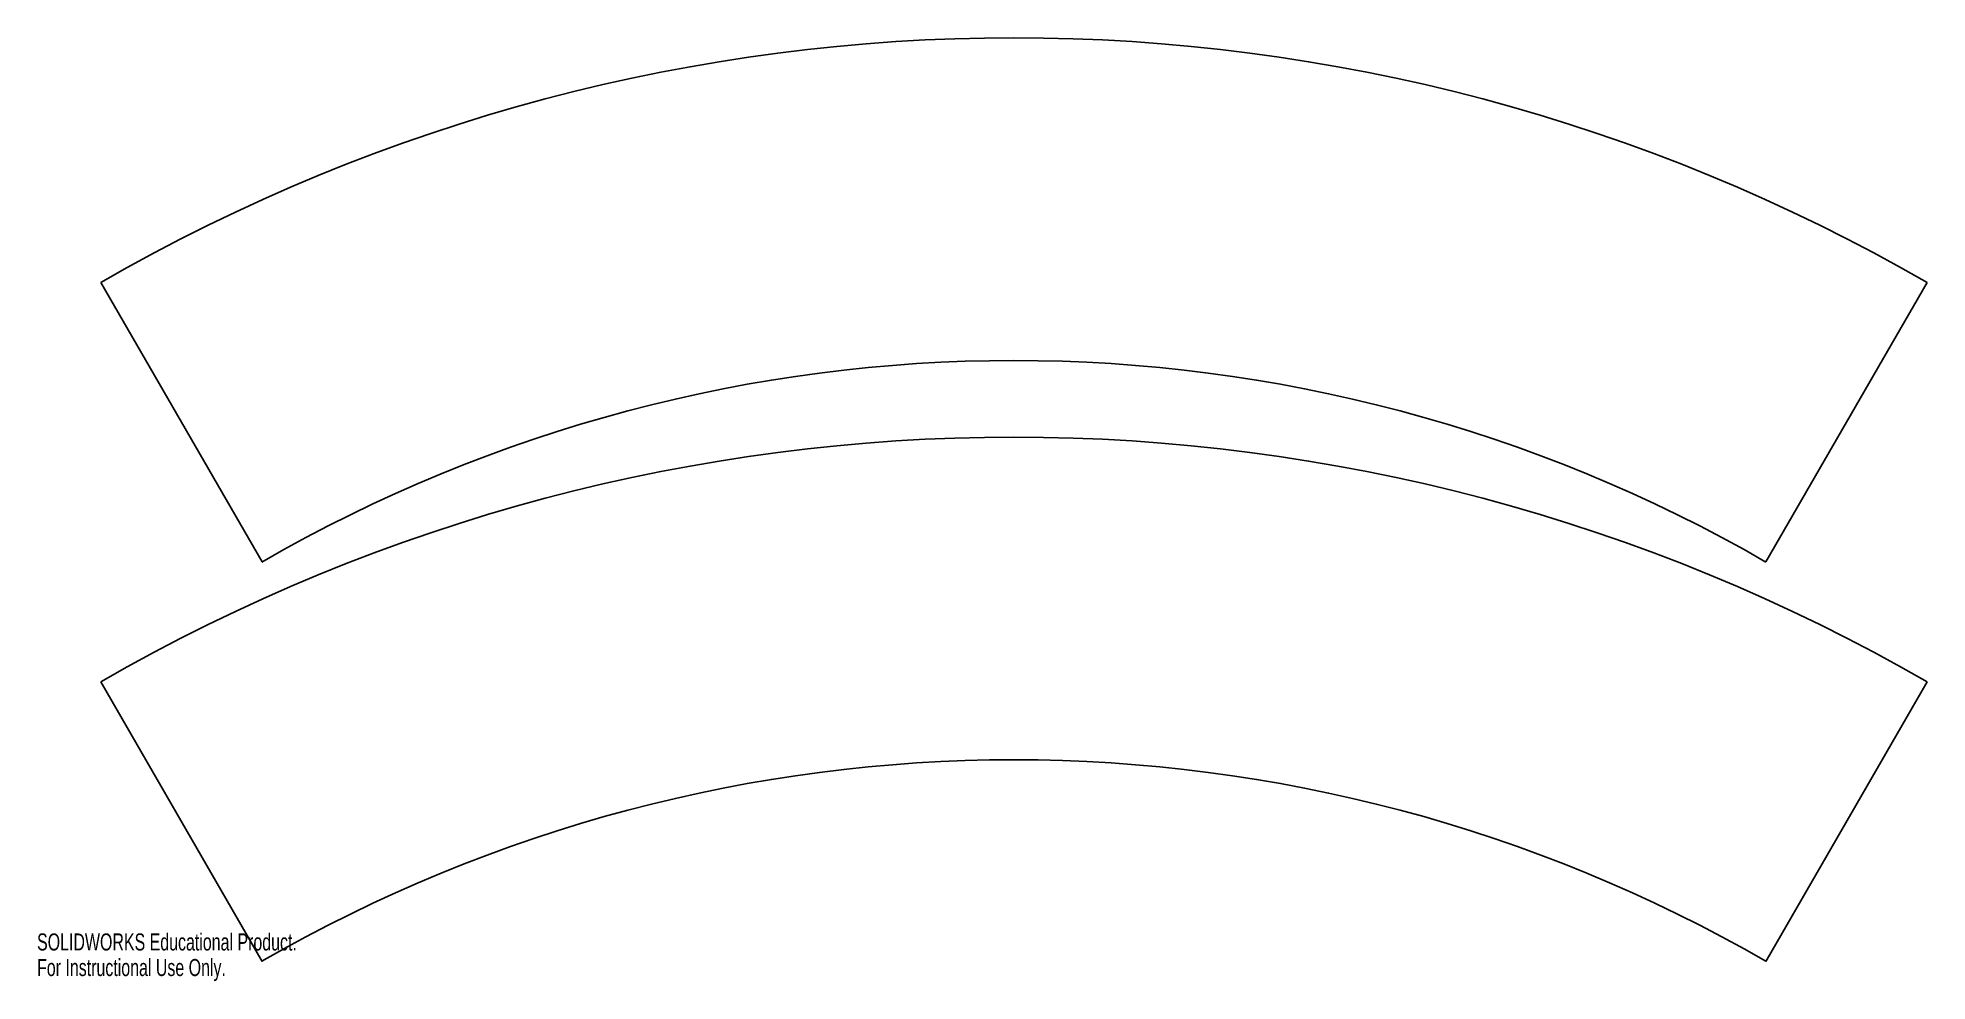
# Model space of a CAD drawing. Header units: millimetres. Extents: x 0 to 585, y 0 to 292.
import ezdxf

# ---------------------------------------------------------------- set-up
doc = ezdxf.new("R2010")
doc.units = ezdxf.units.MM
doc.styles.add('SLDTEXTSTYLE0', font='TXT', dxfattribs={"width": 0.7})

msp = doc.modelspace()

# ---------------------------------------------------------------- linework, layer by layer
at = {"color": 7, "linetype": 'Continuous'}
for p, q in [((69.6, 129.62), (19.69, 216.07)), ((584.84, 216.07), (534.92, 129.62)), ((69.6, 6.08), (19.69, 92.53)), ((584.84, 92.53), (534.92, 6.08))]:
    msp.add_line(p, q, dxfattribs=at)
at = {"color": 1, "linetype": 'Continuous', "lineweight": 25}
for p, q in [((19.69, 216.07), (69.6, 129.62)), ((534.92, 129.62), (584.84, 216.07)), ((19.69, 92.53), (69.6, 6.08)), ((534.92, 6.08), (584.84, 92.53))]:
    msp.add_line(p, q, dxfattribs=at)
at = {"color": 7, "linetype": 'Continuous'}
for centre, radius in [((302.26, -273.37), 565.15), ((302.26, -273.37), 465.33), ((302.26, -396.9), 565.15), ((302.26, -396.9), 465.33)]:
    msp.add_arc(centre, radius, 60, 120, dxfattribs=at)
at = {"color": 1, "linetype": 'Continuous', "lineweight": 25}
for centre, radius in [((302.26, -273.37), 565.15), ((302.26, -273.37), 465.33), ((302.26, -396.9), 565.15), ((302.26, -396.9), 465.33)]:
    msp.add_arc(centre, radius, 60, 120, dxfattribs=at)

# ---------------------------------------------------------------- texts
at = {"color": 7, "linetype": 'Continuous', "char_height": 5.273, "attachment_point": 1, "style": 'SLDTEXTSTYLE0'}
for s, insert in [('SOLIDWORKS Educational Product.', (0, 14.71)), ('For Instructional Use Only.', (0, 6.8))]:
    msp.add_mtext(s, dxfattribs=dict(at, insert=insert))

doc.saveas('drawing.dxf')
